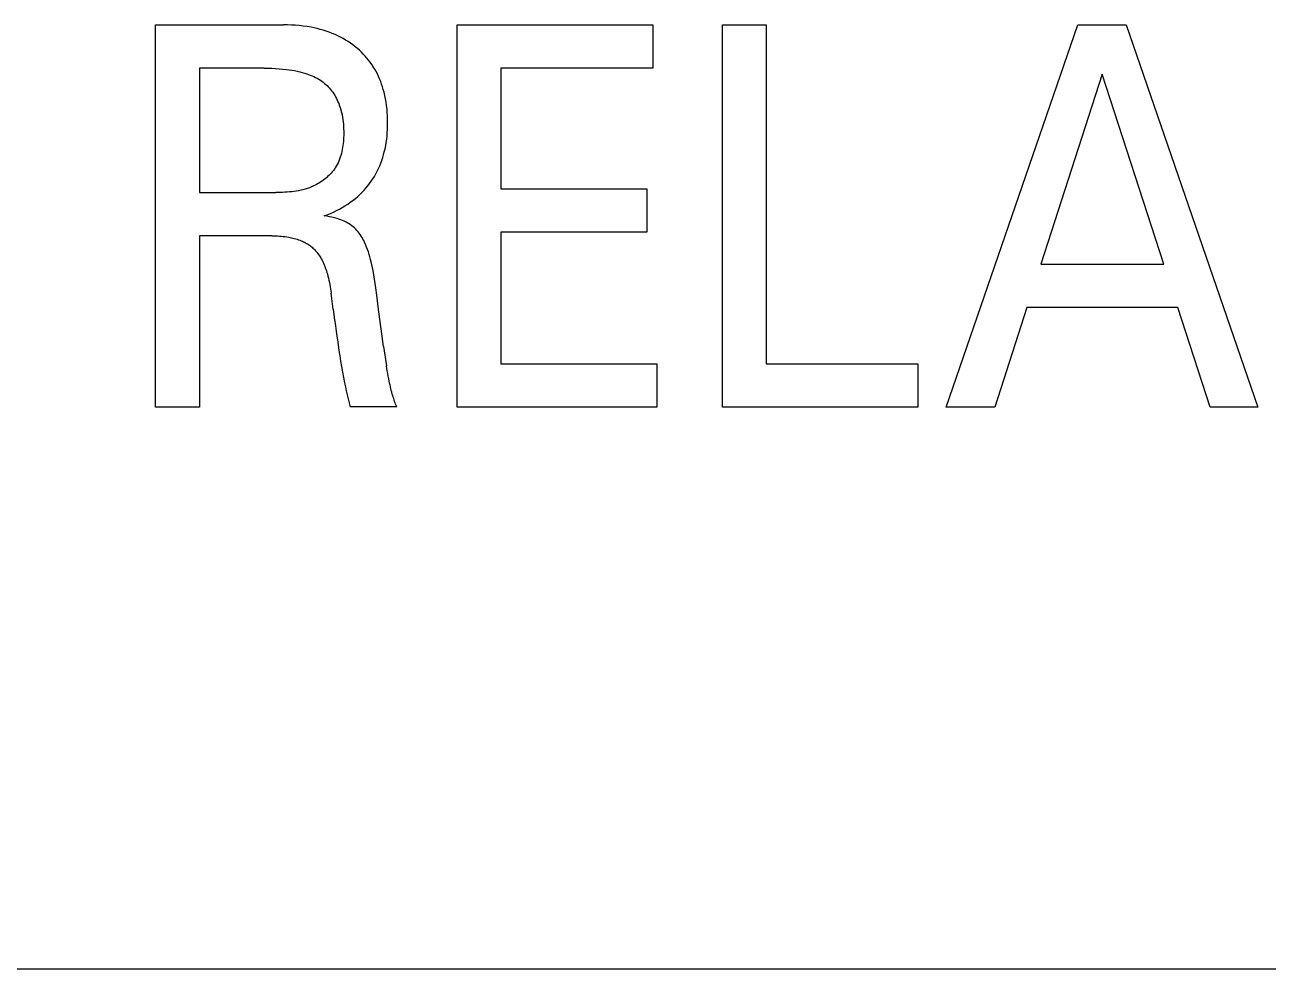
# Model space of a CAD drawing. Extents: x 0 to 420, y 0 to 297.
# Drawn here: x 172.46 to 177.99, y 182.5 to 186.7 of the extents above; entities that cross this region are included whole.
import ezdxf

# ---------------------------------------------------------------- set-up
doc = ezdxf.new("R2010")
doc.units = 0
doc.header["$LTSCALE"] = 23.1
doc.layers.add('10000_FRONT', color=7, linetype='CONTINUOUS')

msp = doc.modelspace()

# ---------------------------------------------------------------- linework, layer by layer
at = {"layer": '10000_FRONT', "color": 7, "linetype": 'CONTINUOUS'}
for p, q in [((173.0387, 185), (173.0387, 186.7)), ((173.0387, 186.7), (173.6075, 186.7)), ((173.6252, 186.6998), (173.6075, 186.7)), ((173.6428, 186.6992), (173.6252, 186.6998)), ((173.6605, 186.6982), (173.6428, 186.6992)), ((173.6781, 186.6966), (173.6605, 186.6982)), ((173.6957, 186.6947), (173.6781, 186.6966)), ((173.7133, 186.6922), (173.6957, 186.6947)), ((173.7307, 186.6892), (173.7133, 186.6922)), ((173.7444, 186.6864), (173.7307, 186.6892)), ((173.758, 186.6833), (173.7444, 186.6864)), ((173.7715, 186.6798), (173.758, 186.6833)), ((173.785, 186.6759), (173.7715, 186.6798)), ((173.7983, 186.6717), (173.785, 186.6759)), ((173.8114, 186.6671), (173.7983, 186.6717)), ((173.8245, 186.6621), (173.8114, 186.6671)), ((173.8373, 186.6566), (173.8245, 186.6621)), ((173.8493, 186.6511), (173.8373, 186.6566)), ((174.3797, 185), (174.3797, 186.7)), ((174.3797, 186.7), (175.25, 186.7)), ((175.25, 186.7), (175.25, 186.5072)), ((175.5597, 185), (175.5597, 186.7)), ((175.5597, 186.7), (175.755, 186.7)), ((175.755, 186.7), (175.755, 185.1928)), ((176.5546, 185), (177.1405, 186.7)), ((177.1405, 186.7), (177.3551, 186.7)), ((177.3551, 186.7), (177.9411, 185)), ((173.8611, 186.6453), (173.8493, 186.6511)), ((173.8726, 186.639), (173.8611, 186.6453)), ((173.884, 186.6324), (173.8726, 186.639)), ((173.8952, 186.6255), (173.884, 186.6324)), ((173.9062, 186.6182), (173.8952, 186.6255)), ((173.9168, 186.6105), (173.9062, 186.6182)), ((173.9273, 186.6024), (173.9168, 186.6105)), ((173.9365, 186.5948), (173.9273, 186.6024)), ((173.9455, 186.5869), (173.9365, 186.5948)), ((173.9542, 186.5787), (173.9455, 186.5869)), ((173.9627, 186.5702), (173.9542, 186.5787)), ((173.9709, 186.5614), (173.9627, 186.5702)), ((173.9787, 186.5524), (173.9709, 186.5614)), ((173.9863, 186.5432), (173.9787, 186.5524)), ((173.9936, 186.5336), (173.9863, 186.5432)), ((173.234, 186.5072), (173.234, 185.9542)), ((173.5225, 186.5072), (173.234, 186.5072)), ((173.5225, 186.5072), (173.5391, 186.5071)), ((173.5391, 186.5071), (173.5556, 186.5067)), ((173.5556, 186.5067), (173.5722, 186.506)), ((173.5722, 186.506), (173.5888, 186.5049)), ((173.5888, 186.5049), (173.6054, 186.5035)), ((173.6054, 186.5035), (173.6219, 186.5017)), ((173.6219, 186.5017), (173.6336, 186.5002)), ((173.6336, 186.5002), (173.6453, 186.4984)), ((173.6453, 186.4984), (173.6569, 186.4964)), ((173.6569, 186.4964), (173.6685, 186.4941)), ((173.6685, 186.4941), (173.68, 186.4915)), ((173.68, 186.4915), (173.6915, 186.4886)), ((173.6915, 186.4886), (173.7028, 186.4853)), ((174.0005, 186.5239), (173.9936, 186.5336)), ((174.0071, 186.5139), (174.0005, 186.5239)), ((174.0135, 186.5034), (174.0071, 186.5139)), ((174.0196, 186.4927), (174.0135, 186.5034)), ((174.0252, 186.4818), (174.0196, 186.4927)), ((174.575, 186.5072), (174.575, 185.9711)), ((175.25, 186.5072), (174.575, 186.5072)), ((173.7028, 186.4853), (173.711, 186.4827)), ((173.711, 186.4827), (173.7191, 186.4799)), ((173.7191, 186.4799), (173.7271, 186.4768)), ((173.7271, 186.4768), (173.735, 186.4735)), ((173.735, 186.4735), (173.7428, 186.47)), ((173.7428, 186.47), (173.7505, 186.4662)), ((173.7505, 186.4662), (173.758, 186.4622)), ((173.758, 186.4622), (173.7653, 186.4578)), ((173.7653, 186.4578), (173.7718, 186.4537)), ((173.7718, 186.4537), (173.7781, 186.4493)), ((173.7781, 186.4493), (173.7842, 186.4447)), ((173.7842, 186.4447), (173.7902, 186.4399)), ((173.7902, 186.4399), (173.796, 186.4348)), ((173.796, 186.4348), (173.8016, 186.4296)), ((174.0305, 186.4707), (174.0252, 186.4818)), ((174.0355, 186.4594), (174.0305, 186.4707)), ((174.0401, 186.448), (174.0355, 186.4594)), ((174.0443, 186.4364), (174.0401, 186.448)), ((174.0482, 186.4247), (174.0443, 186.4364)), ((177.2488, 186.4807), (176.9756, 185.6361)), ((177.5231, 185.6361), (177.2488, 186.4807)), ((173.8016, 186.4296), (173.807, 186.4242)), ((173.807, 186.4242), (173.8123, 186.4185)), ((173.8123, 186.4185), (173.8173, 186.4127)), ((173.8173, 186.4127), (173.8221, 186.4067)), ((173.8221, 186.4067), (173.8266, 186.4005)), ((173.8266, 186.4005), (173.8312, 186.3939)), ((173.8312, 186.3939), (173.8355, 186.387)), ((173.8355, 186.387), (173.8395, 186.3801)), ((173.8395, 186.3801), (173.8433, 186.3729)), ((174.0518, 186.4129), (174.0482, 186.4247)), ((174.055, 186.4011), (174.0518, 186.4129)), ((174.0586, 186.3861), (174.055, 186.4011)), ((174.0617, 186.371), (174.0586, 186.3861)), ((173.8433, 186.3729), (173.8469, 186.3657)), ((173.8469, 186.3657), (173.8502, 186.3583)), ((173.8502, 186.3583), (173.8533, 186.3508)), ((173.8533, 186.3508), (173.8561, 186.3433)), ((173.8561, 186.3433), (173.8588, 186.3356)), ((173.8588, 186.3356), (173.8612, 186.328)), ((173.8612, 186.328), (173.8634, 186.3202)), ((174.0643, 186.3559), (174.0617, 186.371)), ((174.0664, 186.3407), (174.0643, 186.3559)), ((174.0682, 186.3254), (174.0664, 186.3407)), ((174.0694, 186.31), (174.0682, 186.3254)), ((173.8634, 186.3202), (173.866, 186.3101)), ((173.866, 186.3101), (173.8682, 186.3)), ((173.8682, 186.3), (173.8701, 186.2898)), ((173.8701, 186.2898), (173.8717, 186.2795)), ((173.8717, 186.2795), (173.873, 186.2692)), ((173.873, 186.2692), (173.8741, 186.2588)), ((174.0703, 186.2947), (174.0694, 186.31)), ((174.0708, 186.2793), (174.0703, 186.2947)), ((174.071, 186.2639), (174.0708, 186.2793)), ((173.8741, 186.2588), (173.8748, 186.2484)), ((173.8748, 186.2484), (173.8753, 186.2379)), ((173.8753, 186.2379), (173.8756, 186.2274)), ((173.8757, 186.2169), (173.8755, 186.2079)), ((173.8756, 186.2274), (173.8757, 186.2169)), ((174.0682, 186.2061), (174.0695, 186.2205)), ((174.0695, 186.2205), (174.0703, 186.2349)), ((174.0703, 186.2349), (174.0708, 186.2494)), ((174.0708, 186.2494), (174.071, 186.2639)), ((173.8721, 186.163), (173.8708, 186.1541)), ((173.8732, 186.1719), (173.8721, 186.163)), ((173.8741, 186.1809), (173.8732, 186.1719)), ((173.8748, 186.1899), (173.8741, 186.1809)), ((173.8752, 186.1989), (173.8748, 186.1899)), ((173.8755, 186.2079), (173.8752, 186.1989)), ((174.0595, 186.149), (174.0623, 186.1632)), ((174.0623, 186.1632), (174.0647, 186.1774)), ((174.0647, 186.1774), (174.0667, 186.1917)), ((174.0667, 186.1917), (174.0682, 186.2061)), ((173.8573, 186.1026), (173.8541, 186.0944)), ((173.8603, 186.1109), (173.8573, 186.1026)), ((173.863, 186.1194), (173.8603, 186.1109)), ((173.8653, 186.1279), (173.863, 186.1194)), ((173.8674, 186.1366), (173.8653, 186.1279)), ((173.8692, 186.1453), (173.8674, 186.1366)), ((173.8708, 186.1541), (173.8692, 186.1453)), ((174.0451, 186.0973), (174.0492, 186.1097)), ((174.0492, 186.1097), (174.0529, 186.1223)), ((174.0529, 186.1223), (174.0563, 186.1349)), ((174.0563, 186.1349), (174.0595, 186.149)), ((173.825, 186.0467), (173.8201, 186.041)), ((173.8297, 186.0525), (173.825, 186.0467)), ((173.8341, 186.0585), (173.8297, 186.0525)), ((173.8382, 186.0647), (173.8341, 186.0585)), ((173.8422, 186.071), (173.8382, 186.0647)), ((173.8465, 186.0786), (173.8422, 186.071)), ((173.8504, 186.0864), (173.8465, 186.0786)), ((173.8541, 186.0944), (173.8504, 186.0864)), ((174.0186, 186.0375), (174.0247, 186.0491)), ((174.0247, 186.0491), (174.0304, 186.0608)), ((174.0304, 186.0608), (174.0357, 186.0728)), ((174.0357, 186.0728), (174.0406, 186.085)), ((174.0406, 186.085), (174.0451, 186.0973)), ((173.7551, 185.9901), (173.7484, 185.9867)), ((173.7617, 185.9938), (173.7551, 185.9901)), ((173.7682, 185.9977), (173.7617, 185.9938)), ((173.7746, 186.0017), (173.7682, 185.9977)), ((173.7808, 186.006), (173.7746, 186.0017)), ((173.7869, 186.0105), (173.7808, 186.006)), ((173.7929, 186.0151), (173.7869, 186.0105)), ((173.7987, 186.02), (173.7929, 186.0151)), ((173.8043, 186.025), (173.7987, 186.02)), ((173.8098, 186.0302), (173.8043, 186.025)), ((173.8151, 186.0355), (173.8098, 186.0302)), ((173.8201, 186.041), (173.8151, 186.0355)), ((173.9827, 185.9839), (173.9906, 185.9941)), ((173.9906, 185.9941), (173.9981, 186.0045)), ((173.9981, 186.0045), (174.0053, 186.0152)), ((174.0053, 186.0152), (174.0121, 186.0261)), ((174.0121, 186.0261), (174.0186, 186.0375)), ((173.234, 185.9542), (173.5741, 185.9542)), ((173.5841, 185.9543), (173.5741, 185.9542)), ((173.5941, 185.9545), (173.5841, 185.9543)), ((173.6042, 185.9548), (173.5941, 185.9545)), ((173.6143, 185.9552), (173.6042, 185.9548)), ((173.6244, 185.9559), (173.6143, 185.9552)), ((173.6345, 185.9567), (173.6244, 185.9559)), ((173.6445, 185.9578), (173.6345, 185.9567)), ((173.6545, 185.959), (173.6445, 185.9578)), ((173.6645, 185.9606), (173.6545, 185.959)), ((173.6745, 185.9623), (173.6645, 185.9606)), ((173.6843, 185.9644), (173.6745, 185.9623)), ((173.6941, 185.9667), (173.6843, 185.9644)), ((173.7038, 185.9694), (173.6941, 185.9667)), ((173.7134, 185.9723), (173.7038, 185.9694)), ((173.723, 185.9757), (173.7134, 185.9723)), ((173.7323, 185.9793), (173.723, 185.9757)), ((173.7416, 185.9834), (173.7323, 185.9793)), ((173.7484, 185.9867), (173.7416, 185.9834)), ((173.9276, 185.9281), (173.9384, 185.9373)), ((173.9384, 185.9373), (173.9479, 185.9461)), ((173.9479, 185.9461), (173.957, 185.9551)), ((173.957, 185.9551), (173.9659, 185.9644)), ((173.9659, 185.9644), (173.9744, 185.974)), ((173.9744, 185.974), (173.9827, 185.9839)), ((174.575, 185.9711), (175.2237, 185.9711)), ((175.2237, 185.9711), (175.2237, 185.7783)), ((173.8435, 185.8736), (173.8563, 185.8803)), ((173.8563, 185.8803), (173.8689, 185.8873)), ((173.8689, 185.8873), (173.8813, 185.8947)), ((173.8813, 185.8947), (173.8934, 185.9025)), ((173.8934, 185.9025), (173.9051, 185.9107)), ((173.9051, 185.9107), (173.9165, 185.9192)), ((173.9165, 185.9192), (173.9276, 185.9281)), ((173.7886, 185.8506), (173.8026, 185.8557)), ((173.8003, 185.8488), (173.7886, 185.8506)), ((173.8119, 185.8466), (173.8003, 185.8488)), ((173.8026, 185.8557), (173.8164, 185.8612)), ((173.8235, 185.8442), (173.8119, 185.8466)), ((173.8164, 185.8612), (173.8301, 185.8672)), ((173.8351, 185.8414), (173.8235, 185.8442)), ((173.8301, 185.8672), (173.8435, 185.8736)), ((173.8465, 185.8382), (173.8351, 185.8414)), ((173.8546, 185.8356), (173.8465, 185.8382)), ((173.8626, 185.8327), (173.8546, 185.8356)), ((173.8705, 185.8296), (173.8626, 185.8327)), ((173.8783, 185.8262), (173.8705, 185.8296)), ((173.8859, 185.8225), (173.8783, 185.8262)), ((173.8934, 185.8185), (173.8859, 185.8225)), ((173.8999, 185.8146), (173.8934, 185.8185)), ((173.9062, 185.8106), (173.8999, 185.8146)), ((173.9123, 185.8062), (173.9062, 185.8106)), ((173.9182, 185.8016), (173.9123, 185.8062)), ((173.9239, 185.7967), (173.9182, 185.8016)), ((173.9293, 185.7916), (173.9239, 185.7967)), ((173.9347, 185.7859), (173.9293, 185.7916)), ((173.9398, 185.78), (173.9347, 185.7859)), ((173.9446, 185.7738), (173.9398, 185.78)), ((173.9491, 185.7674), (173.9446, 185.7738)), ((174.575, 185.7783), (174.575, 185.1928)), ((175.2237, 185.7783), (174.575, 185.7783)), ((173.234, 185.7614), (173.234, 185)), ((173.5559, 185.7614), (173.234, 185.7614)), ((173.5559, 185.7614), (173.5642, 185.7614)), ((173.5642, 185.7614), (173.5726, 185.7612)), ((173.5726, 185.7612), (173.581, 185.7609)), ((173.581, 185.7609), (173.5894, 185.7604)), ((173.5894, 185.7604), (173.5978, 185.7597)), ((173.5978, 185.7597), (173.6061, 185.7589)), ((173.6061, 185.7589), (173.6145, 185.758)), ((173.6145, 185.758), (173.6228, 185.7568)), ((173.6228, 185.7568), (173.6311, 185.7554)), ((173.6311, 185.7554), (173.6374, 185.7543)), ((173.6374, 185.7543), (173.6436, 185.753)), ((173.6436, 185.753), (173.6498, 185.7515)), ((173.6498, 185.7515), (173.656, 185.75)), ((173.656, 185.75), (173.6622, 185.7483)), ((173.6622, 185.7483), (173.6683, 185.7464)), ((173.6683, 185.7464), (173.6743, 185.7444)), ((173.6743, 185.7444), (173.6803, 185.7422)), ((173.6803, 185.7422), (173.6863, 185.7399)), ((173.6863, 185.7399), (173.6921, 185.7373)), ((173.6921, 185.7373), (173.6968, 185.7352)), ((173.6968, 185.7352), (173.7013, 185.733)), ((173.7013, 185.733), (173.7058, 185.7306)), ((173.7058, 185.7306), (173.7103, 185.7281)), ((173.7103, 185.7281), (173.7147, 185.7255)), ((173.7147, 185.7255), (173.719, 185.7228)), ((173.719, 185.7228), (173.7232, 185.7199)), ((173.7232, 185.7199), (173.7273, 185.7169)), ((173.7273, 185.7169), (173.7313, 185.7138)), ((173.7313, 185.7138), (173.7352, 185.7106)), ((173.9534, 185.7608), (173.9491, 185.7674)), ((173.9575, 185.754), (173.9534, 185.7608)), ((173.9613, 185.7472), (173.9575, 185.754)), ((173.965, 185.7402), (173.9613, 185.7472)), ((173.9684, 185.7331), (173.965, 185.7402)), ((173.9732, 185.7225), (173.9684, 185.7331)), ((173.9776, 185.7118), (173.9732, 185.7225)), ((173.7352, 185.7106), (173.739, 185.7072)), ((173.739, 185.7072), (173.743, 185.7034)), ((173.743, 185.7034), (173.7469, 185.6995)), ((173.7469, 185.6995), (173.7506, 185.6954)), ((173.7506, 185.6954), (173.7542, 185.6912)), ((173.7542, 185.6912), (173.7577, 185.6869)), ((173.7577, 185.6869), (173.761, 185.6825)), ((173.761, 185.6825), (173.7642, 185.678)), ((173.7642, 185.678), (173.7673, 185.6734)), ((173.7673, 185.6734), (173.7703, 185.6687)), ((173.7703, 185.6687), (173.7732, 185.664)), ((173.7732, 185.664), (173.7759, 185.6592)), ((173.7759, 185.6592), (173.7794, 185.6528)), ((173.9817, 185.7011), (173.9776, 185.7118)), ((173.9855, 185.6902), (173.9817, 185.7011)), ((173.989, 185.6792), (173.9855, 185.6902)), ((173.9923, 185.6682), (173.989, 185.6792)), ((173.9953, 185.6571), (173.9923, 185.6682)), ((173.7794, 185.6528), (173.7826, 185.6463)), ((173.7826, 185.6463), (173.7857, 185.6397)), ((173.7857, 185.6397), (173.7886, 185.6331)), ((173.7886, 185.6331), (173.7913, 185.6264)), ((173.7913, 185.6264), (173.7939, 185.6196)), ((173.7939, 185.6196), (173.7964, 185.6128)), ((173.7964, 185.6128), (173.7987, 185.606)), ((173.7987, 185.606), (173.8009, 185.599)), ((173.9981, 185.6459), (173.9953, 185.6571)), ((174.0025, 185.6268), (173.9981, 185.6459)), ((174.0063, 185.6076), (174.0025, 185.6268)), ((174.0098, 185.5883), (174.0063, 185.6076)), ((176.9756, 185.6361), (177.5231, 185.6361)), ((173.8009, 185.599), (173.8029, 185.5921)), ((173.8029, 185.5921), (173.8055, 185.5827)), ((173.8055, 185.5827), (173.8079, 185.5732)), ((173.8079, 185.5732), (173.8101, 185.5637)), ((173.8101, 185.5637), (173.8121, 185.5542)), ((173.8121, 185.5542), (173.814, 185.5446)), ((174.0129, 185.569), (174.0098, 185.5883)), ((174.0157, 185.5496), (174.0129, 185.569)), ((174.0184, 185.5301), (174.0157, 185.5496)), ((173.814, 185.5446), (173.8157, 185.535)), ((173.8157, 185.535), (173.8173, 185.5253)), ((173.8173, 185.5253), (173.8187, 185.5157)), ((173.8187, 185.5157), (173.82, 185.506)), ((173.8291, 185.4349), (173.82, 185.506)), ((174.0224, 185.4982), (174.0184, 185.5301)), ((174.0303, 185.4343), (174.0224, 185.4982)), ((176.9128, 185.4434), (176.7711, 185)), ((177.5848, 185.4434), (176.9128, 185.4434)), ((177.7285, 185), (177.5848, 185.4434)), ((173.8291, 185.4349), (173.8339, 185.3984)), ((173.8339, 185.3984), (173.8388, 185.3618)), ((174.0418, 185.3475), (174.0303, 185.4343)), ((173.8388, 185.3618), (173.8438, 185.3253)), ((174.0528, 185.2699), (174.0418, 185.3475)), ((173.8438, 185.3253), (173.8491, 185.2888)), ((173.8491, 185.2888), (173.8545, 185.2523)), ((173.8545, 185.2523), (173.8583, 185.2282)), ((173.8583, 185.2282), (173.8621, 185.204)), ((174.0528, 185.2699), (174.0657, 185.1836)), ((173.8621, 185.204), (173.8662, 185.1799)), ((173.8662, 185.1799), (173.8704, 185.1558)), ((174.0675, 185.1721), (174.0657, 185.1836)), ((174.0695, 185.1606), (174.0675, 185.1721)), ((174.0715, 185.1491), (174.0695, 185.1606)), ((174.575, 185.1928), (175.2682, 185.1928)), ((175.2682, 185.1928), (175.2682, 185)), ((175.755, 185.1928), (176.4291, 185.1928)), ((176.4291, 185.1928), (176.4291, 185)), ((173.8704, 185.1558), (173.8748, 185.1318)), ((173.8748, 185.1318), (173.8795, 185.1078)), ((173.8795, 185.1078), (173.8831, 185.0899)), ((174.0736, 185.1376), (174.0715, 185.1491)), ((174.0759, 185.1262), (174.0736, 185.1376)), ((174.0782, 185.1147), (174.0759, 185.1262)), ((174.0799, 185.1066), (174.0782, 185.1147)), ((174.0817, 185.0984), (174.0799, 185.1066)), ((173.8831, 185.0899), (173.8869, 185.0721)), ((173.8869, 185.0721), (173.8909, 185.0543)), ((173.8909, 185.0543), (173.8951, 185.0366)), ((174.0835, 185.0903), (174.0817, 185.0984)), ((174.0854, 185.0822), (174.0835, 185.0903)), ((174.0874, 185.0741), (174.0854, 185.0822)), ((174.0895, 185.0661), (174.0874, 185.0741)), ((174.0917, 185.0581), (174.0895, 185.0661)), ((174.094, 185.0501), (174.0917, 185.0581)), ((174.0959, 185.0439), (174.094, 185.0501)), ((173.234, 185), (173.0387, 185)), ((173.8951, 185.0366), (173.8994, 185.0189)), ((173.8994, 185.0189), (173.904, 185.0012)), ((174.1115, 185.0012), (173.904, 185.0012)), ((174.0979, 185.0377), (174.0959, 185.0439)), ((174.0999, 185.0315), (174.0979, 185.0377)), ((174.102, 185.0254), (174.0999, 185.0315)), ((174.1043, 185.0193), (174.102, 185.0254)), ((174.1066, 185.0132), (174.1043, 185.0193)), ((174.109, 185.0072), (174.1066, 185.0132)), ((174.1115, 185.0012), (174.109, 185.0072)), ((175.2682, 185), (174.3797, 185)), ((176.4291, 185), (175.5597, 185)), ((176.7711, 185), (176.5546, 185)), ((177.9411, 185), (177.7285, 185)), ((193.3, 182.5), (159.8, 182.5))]:
    msp.add_line(p, q, dxfattribs=at)

doc.saveas('drawing.dxf')
